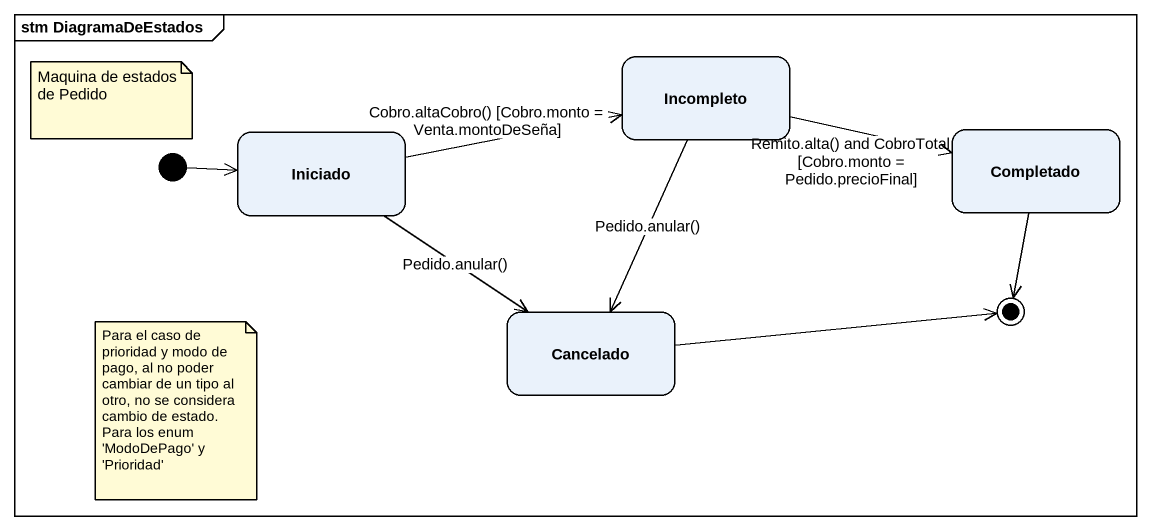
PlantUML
@startuml
mainframe stm DiagramaDeEstados
hide empty description
state Incompleto
state Iniciado
state Completado
state Cancelado
[*] -right-> Iniciado
Incompleto -right-> Completado : Remito.alta() and CobroTotal [Cobro.monto = Pedido.precioFinal]
Incompleto --> Cancelado : Pedido.anular()
Iniciado -right-> Incompleto : Cobro.altaCobro() [Cobro.monto = Venta.montoDeSeña]
Iniciado --> Cancelado : Pedido.anular()
Completado --> [*]
Cancelado -right-> [*]
note as N1
  Maquina de estados de Pedido
end note
note as N2
  Para el caso de prioridad y modo de pago, al no poder cambiar de un tipo al otro, no se considera cambio de estado. Para los enum 'ModoDePago' y 'Prioridad'
end note
@enduml
